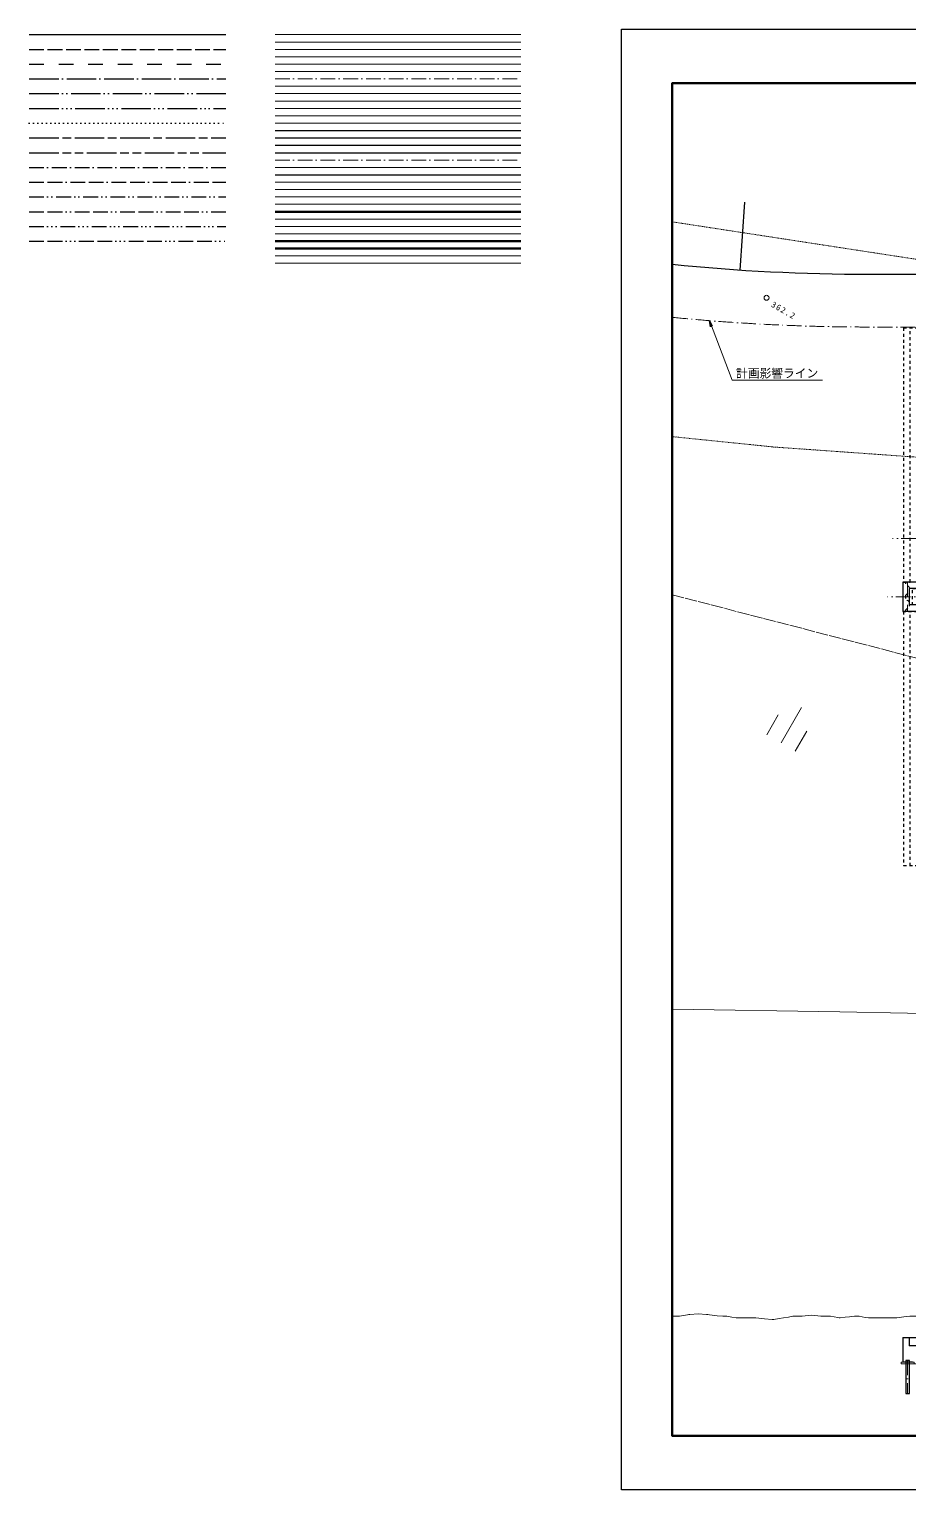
# Model space of a CAD drawing. Header units: millimetres. Extents: x 674276 to 929995, y 351572 to 521225.
# Drawn here: x 674276 to 727998, y 351572 to 440672 of the extents above; entities that cross this region are included whole.
import ezdxf
from ezdxf.enums import TextEntityAlignment as Align

# ---------------------------------------------------------------- set-up
doc = ezdxf.new("R2010")
doc.units = ezdxf.units.MM
doc.header["$LTSCALE"] = 150
for name, pattern in [('56301', [0.5, 0.25, -0.25]), ('57103', [5.5, 5, -0.5]), ('SXF_一点二短鎖線', [16.75, 6, -1.5, 6, -1.5, 0.25, -1.5]), ('SXF_一点短鎖線', [9.25, 6, -1.5, 0.25, -1.5]), ('SXF_一点鎖線', [18.5, 12, -1.5, 3.5, -1.5]), ('SXF_一点長鎖線', [15.25, 12, -1.5, 0.25, -1.5]), ('SXF_三点二短鎖線', [20.25, 6, -1.5, 6, -1.5, 0.25, -1.5, 0.25, -1.5, 0.25, -1.5]), ('SXF_三点短鎖線', [12.75, 6, -1.5, 0.25, -1.5, 0.25, -1.5, 0.25, -1.5]), ('SXF_三点長鎖線', [18.75, 12, -1.5, 0.25, -1.5, 0.25, -1.5, 0.25, -1.5]), ('SXF_二点二短鎖線', [18.5, 6, -1.5, 6, -1.5, 0.25, -1.5, 0.25, -1.5]), ('SXF_二点短鎖線', [11, 6, -1.5, 0.25, -1.5, 0.25, -1.5]), ('SXF_二点鎖線', [23.5, 12, -1.5, 3.5, -1.5, 3.5, -1.5]), ('SXF_二点長鎖線', [17, 12, -1.5, 0.25, -1.5, 0.25, -1.5]), ('SXF_点線', [1.75, 0.25, -1.5]), ('SXF_破線', [7.5, 6, -1.5]), ('SXF_跳び破線', [12, 6, -6]), ('破線1', [7.5, 6, -1.5])]:
    doc.linetypes.add(name, pattern=pattern)
doc.layers.get('Defpoints').update_dxf_attribs({"color": 153})
for name, color, linetype, lineweight in [('D-BGD', 7, 'Continuous', 13), ('D-BGD-BRG', 8, 'Continuous', 9), ('D-BGD-CRST', 7, 'Continuous', 13), ('D-BGD-ETRL', 7, 'Continuous', 13), ('D-BGD-HTXT', 7, 'Continuous', 13), ('D-BGD-TXT', 7, 'Continuous', 13), ('D-BMK', 2, 'SXF_一点短鎖線', 13), ('D-BMK-HTXT', 7, 'Continuous', 13), ('D-BMK-TXT', 7, 'Continuous', 13), ('D-BYP', 7, 'Continuous', 13), ('D-BYP-DIM', 7, 'Continuous', 13), ('D-BYP-HTXT', 7, 'Continuous', 13), ('D-BYP-STR1', 2, 'Continuous', 13), ('D-BYP-STR2', 6, 'Continuous', 25), ('D-BYP-STR3', 3, 'Continuous', 25), ('D-BYP-STR4', 6, 'Continuous', 25), ('D-BYP-STR6', 2, 'SXF_一点短鎖線', 13), ('D-BYP-STR7', 2, 'Continuous', 13), ('D-BYP-STR8', 150, 'Continuous', 25), ('D-BYP-STR9', 30, 'Continuous', 13), ('D-BYP-TXT', 7, 'Continuous', 13), ('D-DOC', 7, 'Continuous', 13), ('D-ORD', 7, 'Continuous', 13), ('D-STR', 1, 'Continuous', 50), ('D-STR-DIM', 7, 'Continuous', 13), ('D-STR-HTXT', 7, 'Continuous', 13), ('D-STR-TXT', 7, 'Continuous', 13), ('D-TTL', 2, 'Continuous', 140), ('D-TTL-FRAM', 2, 'Continuous', 50), ('D-TTL-LINE', 7, 'Continuous', 13), ('D-TTL-TXT', 7, 'Continuous', 13), ('●予備設計_LP横断', 7, 'Continuous', 13)]:
    doc.layers.add(name, color=color, linetype=linetype, lineweight=lineweight)
doc.layers.add('D-BYP-STR5', color=7, linetype='Continuous', lineweight=25, true_color=0xc00080)
doc.styles.add('MS ゴシック', font='MS Gothic.ttf')
doc.dimstyles.new('DIM-150-F', dxfattribs={"dimscale": 150, "dimtxt": 3.5, "dimasz": 2.5, "dimexe": 0, "dimexo": 2, "dimgap": 0.8, "dimtad": 1, "dimdec": 0, "dimzin": 0, "dimdsep": 46, "dimtxsty": 'MS ゴシック', "dimblk": 'OPEN', "dimcen": 0.1, "dimclrd": 256, "dimclre": 256, "dimclrt": 256, "dimaunit": 1, "dimadec": 4, "dimazin": 0, "dimtfac": 1, "dimtdec": 0, "dimtmove": 2, "dimatfit": 3, "dimldrblk": 'OPEN', "dimfxl": 1, "dimtolj": 1, "dimtzin": 0, "dimlwd": -1, "dimlwe": -1, "dimarcsym": 2})

# ---------------------------------------------------------------- blocks, each defined once
blk = doc.blocks.new('_Open')
at = {"color": 0, "linetype": 'ByBlock', "lineweight": -2}
for p, q in [((-1, 0.17), (0, 0)), ((-1, -0.17), (0, 0)), ((0, 0), (-1, 0))]:
    blk.add_line(p, q, dxfattribs=at)
blk = doc.blocks.new('M6334')
at = {"layer": '●予備設計_LP横断', "linetype": 'Continuous', "lineweight": 9}
for p, q in [((0, -1.25), (0, 1.25)), ((-1, -1.25), (-1, 0.15)), ((1, -1.25), (1, 0.15))]:
    blk.add_line(p, q, dxfattribs=at)
blk = doc.blocks.new('M7312')
at = {"layer": '●予備設計_LP横断', "linetype": 'Continuous', "lineweight": 20}
blk.add_circle((0, -0.001), 0.15, dxfattribs=at)

msp = doc.modelspace()

# ---------------------------------------------------------------- linework, layer by layer
at = {"layer": 'D-BGD'}
msp.add_line((689276.4, 440341.1), (704276.4, 440341.1), dxfattribs=at)
at = {"layer": 'D-BGD', "linetype": 'Continuous', "elevation": 363000, "flags": 128}
msp.add_lwpolyline([(713491.7, 380893.6), (723732.6, 380719.5), (731981.1, 380565.4), (739931.1, 379555), (741858.5, 379404.5), (742345, 379743.1), (742724.2, 380725.9), (743612.3, 395924), (743912.8, 401088.2), (744258.5, 409009.7), (743064.1, 426075), (742949.1, 430124.5)], dxfattribs=at)
at = {"layer": 'D-BGD', "linetype": '56301', "flags": 128}
for points in [[(739808.6, 424886.2), (713491.7, 428923.9)], [(713491.7, 415820), (719712.5, 415184.6), (722597.2, 414979.7), (740480.8, 413712.9)]]:
    msp.add_lwpolyline(points, dxfattribs=at)
at = {"layer": 'D-BGD', "linetype": '57103', "elevation": 362500, "flags": 128}
msp.add_lwpolyline([(713491.7, 406174.5), (736008.6, 400344.3), (738379.6, 399709.3), (739792.8, 399376.7), (741089.1, 399474.7), (741859.7, 400678.9)], dxfattribs=at)
at = {"layer": 'D-BGD', "linetype": 'Continuous', "lineweight": 13}
msp.add_lwpolyline([(728360.5, 362156.5), (727993.6, 362156.5), (727783.8, 362141), (727628.5, 362129.6), (727207.1, 362056.5), (726637.5, 362056.5), (726630.4, 362056.5), (726625.1, 362056.5), (726053.7, 362056.5), (725621.7, 362056.5), (725477, 362056.5), (725281.3, 362090.4), (724900.3, 362156.5), (724618.3, 362156.5), (724431.2, 362137.8), (724323.6, 362127.1), (724064.9, 362101.3), (723746.9, 362069.6), (723698.7, 362056.5), (723614.9, 362079.4), (723170.2, 362156.5), (722611.5, 362156.5), (722593.5, 362156.5), (722569.1, 362160.7), (722016.8, 362215.8), (721608.1, 362185.6), (721440.1, 362156.5), (721213, 362156.5), (720863.4, 362156.5), (720604.7, 362111.6), (720286.7, 362056.5), (720036.5, 362013.1), (719710, 361956.5), (719601.3, 361956.5), (719133.3, 362003.1), (718597.9, 362056.5), (718556.6, 362056.5), (718500.7, 362056.5), (717979.9, 362056.5), (717594.5, 362056.5), (717403.2, 362056.5), (717144.6, 362101.3), (716826.5, 362156.5), (716591.1, 362156.5), (716249.8, 362190.5), (715788.5, 362236.5), (715673.1, 362256.5), (715587.7, 362256.5), (715096.4, 362305.5), (714584.3, 362267.7), (714519.7, 362256.5), (714432.3, 362241.3), (713943, 362156.5), (713580.9, 362156.5), (713491.7, 362147.6)], dxfattribs=at)
at = {"layer": 'D-BGD-BRG'}
msp.add_line((689276.4, 439891.1), (704276.4, 439891.1), dxfattribs=at)
at = {"layer": 'D-BGD-CRST'}
msp.add_line((689276.4, 439441.1), (704276.4, 439441.1), dxfattribs=at)
at = {"layer": 'D-BGD-ETRL'}
msp.add_line((689276.4, 438991.1), (704276.4, 438991.1), dxfattribs=at)
at = {"layer": 'D-BGD-HTXT'}
msp.add_line((689276.4, 438541.1), (704276.4, 438541.1), dxfattribs=at)
at = {"layer": 'D-BGD-TXT'}
msp.add_line((689276.4, 438091.1), (704276.4, 438091.1), dxfattribs=at)
at = {"layer": 'D-BMK'}
msp.add_line((689276.4, 437641.1), (704276.4, 437641.1), dxfattribs=at)
at = {"layer": 'D-BMK', "linetype": 'SXF_一点短鎖線'}
for p, q in [((756126.4, 409598.8), (726939.6, 409598.8)), ((727867.9, 406948.8), (727867.9, 405148.8)), ((833491.7, 406048.8), (726645.3, 406048.8)), ((727867.9, 359456.5), (727867.9, 357456.5))]:
    msp.add_line(p, q, dxfattribs=at)
at = {"layer": 'D-BMK', "linetype": 'SXF_一点短鎖線', "flags": 128}
msp.add_lwpolyline([(732486.3, 422504.8), (725522.9, 422504.8, -0.0246363), (713491.7, 423098, -0.0246363)], format="xyb", dxfattribs=at)
msp.add_lwpolyline([(732486.3, 422504.8), (725522.9, 422504.8, -0.0246363), (713491.7, 423098, -0.0246363)], format="xyb", dxfattribs=at)
at = {"layer": 'D-BMK-HTXT'}
msp.add_line((689276.4, 437191.1), (704276.4, 437191.1), dxfattribs=at)
at = {"layer": 'D-BMK-TXT'}
msp.add_line((689276.4, 436741.1), (704276.4, 436741.1), dxfattribs=at)
at = {"layer": 'D-BYP'}
msp.add_line((689276.4, 436291.1), (704276.4, 436291.1), dxfattribs=at)
at = {"layer": 'D-BYP-DIM'}
msp.add_line((689276.4, 435841.1), (704276.4, 435841.1), dxfattribs=at)
at = {"layer": 'D-BYP-HTXT'}
msp.add_line((689276.4, 435391.1), (704276.4, 435391.1), dxfattribs=at)
at = {"layer": 'D-BYP-STR1'}
msp.add_line((689276.4, 434941.1), (704276.4, 434941.1), dxfattribs=at)
at = {"layer": 'D-BYP-STR2'}
for p, q in [((689276.4, 434491.1), (704276.4, 434491.1)), ((717650.7, 425965.2), (717926.2, 430124.5))]:
    msp.add_line(p, q, dxfattribs=at)
at = {"layer": 'D-BYP-STR2', "flags": 128}
msp.add_lwpolyline([(732486.3, 425704.8), (725522.9, 425704.8, -0.0253007), (713491.7, 426314, -0.0253007)], format="xyb", dxfattribs=at)
at = {"layer": 'D-BYP-STR3'}
msp.add_line((689276.4, 434041.1), (704276.4, 434041.1), dxfattribs=at)
at = {"layer": 'D-BYP-STR3', "linetype": 'SXF_跳び破線', "ltscale": 0.2}
for p, q in [((727613.4, 422448.8), (731509.9, 422448.8)), ((727613.4, 389648.8), (731509.9, 389648.8))]:
    msp.add_line(p, q, dxfattribs=at)
for points in [[(727613.4, 422448.8), (727613.4, 406948.8), (728013.4, 406948.8), (728013.4, 422448.8)], [(728013.4, 389648.8), (728013.4, 405148.8), (727613.4, 405148.8), (727613.4, 389648.8)]]:
    msp.add_lwpolyline(points, dxfattribs=at)
at = {"layer": 'D-BYP-STR4'}
for p, q in [((689276.4, 433591.1), (704276.4, 433591.1)), ((739667.9, 406948.8), (727567.9, 406948.8)), ((727567.9, 406948.8), (727567.9, 405148.8)), ((739667.9, 406548.8), (727967.9, 406548.8)), ((727967.9, 406548.8), (727967.9, 405548.8)), ((739667.9, 405548.8), (727967.9, 405548.8)), ((739667.9, 405148.8), (727567.9, 405148.8)), ((727567.9, 360856.5), (727567.9, 360356.5)), ((727567.9, 360856.5), (731513.4, 360856.5)), ((727567.9, 360356.5), (727567.9, 359356.5)), ((741067.9, 360356.5), (727967.9, 360356.5)), ((728167.9, 359356.5), (727567.9, 359356.5))]:
    msp.add_line(p, q, dxfattribs=at)
at = {"layer": 'D-BYP-STR4', "linetype": '破線1', "ltscale": 100}
msp.add_line((727967.9, 360856.5), (727967.9, 360356.5), dxfattribs=at)
at = {"layer": 'D-BYP-STR4', "linetype": 'SXF_跳び破線', "ltscale": 0.2}
msp.add_lwpolyline([(730367.9, 406548.8), (730367.9, 406948.8), (727567.9, 406948.8), (727567.9, 405148.8), (730367.9, 405148.8), (730367.9, 405548.8), (728167.9, 405548.8), (728167.9, 406548.8), (730367.9, 406548.8)], dxfattribs=at)
at = {"layer": 'D-BYP-STR4', "linetype": 'SXF_跳び破線', "lineweight": 25, "ltscale": 0.2}
for points in [[(727752.9, 406048.8), (727752.9, 406148.8), (727982.9, 406378.8), (727982.9, 406618.8), (727752.9, 406848.8), (727752.9, 406948.8)], [(727752.9, 405148.8), (727752.9, 405248.8), (727982.9, 405478.8), (727982.9, 405718.8), (727752.9, 405948.8), (727752.9, 406048.8)]]:
    msp.add_lwpolyline(points, dxfattribs=at)
at = {"layer": 'D-BYP-STR4'}
msp.add_lwpolyline([(727752.9, 359456.5), (727752.9, 357456.5), (727982.9, 357456.5), (727982.9, 359456.5)], close=True, dxfattribs=at)
at = {"layer": 'D-BYP-STR5'}
msp.add_line((689276.4, 433141.1), (704276.4, 433141.1), dxfattribs=at)
at = {"layer": 'D-BYP-STR6'}
msp.add_line((689276.4, 432691.1), (704276.4, 432691.1), dxfattribs=at)
at = {"layer": 'D-BYP-STR7'}
msp.add_line((689276.4, 432241.1), (704276.4, 432241.1), dxfattribs=at)
for points in [[(727567.9, 359356.5), (727467.9, 359356.5), (727467.9, 359256.5), (728265.9, 359256.5), (728265.9, 359356.5), (728165.9, 359356.5)], [(727467.9, 359256.5), (730467.9, 359256.5), (730467.9, 359356.5), (730367.9, 359356.5)]]:
    msp.add_lwpolyline(points, dxfattribs=at)
at = {"layer": 'D-BYP-STR8'}
msp.add_line((689276.4, 431791.1), (704276.4, 431791.1), dxfattribs=at)
at = {"layer": 'D-BYP-STR9'}
msp.add_line((689276.4, 431341.1), (704276.4, 431341.1), dxfattribs=at)
at = {"layer": 'D-BYP-TXT'}
msp.add_line((689276.4, 430891.1), (704276.4, 430891.1), dxfattribs=at)
at = {"layer": 'D-DOC'}
msp.add_line((689276.4, 430441.1), (704276.4, 430441.1), dxfattribs=at)
at = {"layer": 'D-ORD'}
msp.add_line((689276.4, 429991.1), (704276.4, 429991.1), dxfattribs=at)
at = {"layer": 'D-STR'}
msp.add_line((689276.4, 429541.1), (704276.4, 429541.1), dxfattribs=at)
at = {"layer": 'D-STR-DIM'}
msp.add_line((689276.4, 429091.1), (704276.4, 429091.1), dxfattribs=at)
at = {"layer": 'D-STR-HTXT'}
for p, q in [((689276.4, 428641.1), (704276.4, 428641.1)), ((717164.2, 419261.7), (722663.8, 419261.7))]:
    msp.add_line(p, q, dxfattribs=at)
at = {"layer": 'D-STR-TXT'}
msp.add_line((689276.4, 428191.1), (704276.4, 428191.1), dxfattribs=at)
at = {"layer": 'D-TTL'}
msp.add_line((689276.4, 427741.1), (704276.4, 427741.1), dxfattribs=at)
msp.add_lwpolyline([(833491.7, 437372.5), (833491.7, 354872.5), (713491.7, 354872.5), (713491.7, 437372.5)], close=True, dxfattribs=at)
at = {"layer": 'D-TTL-FRAM'}
msp.add_line((689276.4, 427291.1), (704276.4, 427291.1), dxfattribs=at)
at = {"layer": 'D-TTL-LINE'}
msp.add_line((689276.4, 426841.1), (704276.4, 426841.1), dxfattribs=at)
at = {"layer": 'D-TTL-TXT'}
msp.add_line((689276.4, 426391.1), (704276.4, 426391.1), dxfattribs=at)
at = {"layer": 'Defpoints', "color": 1, "linetype": 'Continuous'}
msp.add_line((674276.4, 440341.1), (686276.4, 440341.1), dxfattribs=at)
at = {"layer": 'Defpoints', "color": 2, "linetype": 'SXF_破線'}
msp.add_line((674276.4, 439441.1), (686276.4, 439441.1), dxfattribs=at)
at = {"layer": 'Defpoints', "color": 3, "linetype": 'SXF_跳び破線'}
msp.add_line((674276.4, 438541.1), (686276.4, 438541.1), dxfattribs=at)
at = {"layer": 'Defpoints', "color": 4, "linetype": 'SXF_一点長鎖線'}
msp.add_line((674276.4, 437641.1), (686276.4, 437641.1), dxfattribs=at)
at = {"layer": 'Defpoints', "color": 5, "linetype": 'SXF_二点長鎖線'}
msp.add_line((674276.4, 436741.1), (686276.4, 436741.1), dxfattribs=at)
at = {"layer": 'Defpoints', "color": 6, "linetype": 'SXF_三点長鎖線'}
msp.add_line((674276.4, 435841.1), (686276.4, 435841.1), dxfattribs=at)
at = {"layer": 'Defpoints', "color": 7, "linetype": 'SXF_点線'}
msp.add_line((674276.4, 434941.1), (686276.4, 434941.1), dxfattribs=at)
at = {"layer": 'Defpoints', "color": 222, "linetype": 'SXF_一点鎖線', "true_color": 0xc00080}
msp.add_line((674276.4, 434041.1), (686276.4, 434041.1), dxfattribs=at)
at = {"layer": 'Defpoints', "color": 23, "linetype": 'SXF_二点鎖線', "true_color": 0xc08040}
msp.add_line((674276.4, 433141.1), (686276.4, 433141.1), dxfattribs=at)
at = {"layer": 'Defpoints', "color": 30, "linetype": 'SXF_一点短鎖線'}
msp.add_line((674276.4, 432241.1), (686276.4, 432241.1), dxfattribs=at)
at = {"layer": 'Defpoints', "color": 83, "linetype": 'SXF_一点二短鎖線', "true_color": 0x80c080}
msp.add_line((674276.4, 431341.1), (686276.4, 431341.1), dxfattribs=at)
at = {"layer": 'Defpoints', "color": 150, "linetype": 'SXF_二点短鎖線'}
msp.add_line((674276.4, 430441.1), (686276.4, 430441.1), dxfattribs=at)
at = {"layer": 'Defpoints', "color": 171, "linetype": 'SXF_二点二短鎖線', "true_color": 0x8040ff}
msp.add_line((674276.4, 429541.1), (686276.4, 429541.1), dxfattribs=at)
at = {"layer": 'Defpoints', "color": 9, "linetype": 'SXF_三点短鎖線'}
msp.add_line((674276.4, 428641.1), (686276.4, 428641.1), dxfattribs=at)
at = {"layer": 'Defpoints', "color": 8, "linetype": 'SXF_三点二短鎖線'}
msp.add_line((674276.4, 427741.1), (686276.4, 427741.1), dxfattribs=at)
at = {"layer": 'Defpoints', "color": 1}
msp.add_lwpolyline([(710416.7, 351572.5), (710416.7, 440672.5), (836566.7, 440672.5), (836566.7, 351572.5)], close=True, dxfattribs=at)

# ---------------------------------------------------------------- block references
at = {"layer": 'D-BGD', "linetype": 'Continuous', "lineweight": 20, "xscale": 1000, "yscale": 1000, "zscale": 1000, "rotation": 330.109124671979}
msp.add_blockref('M7312', (719261, 424289.8, 362164), dxfattribs=at)
at = {"layer": 'D-BGD', "linetype": 'Continuous', "lineweight": 9, "xscale": 1000, "yscale": 1000, "zscale": 1000, "rotation": 330.109124671979}
msp.add_blockref('M6334', (720770, 398214.1), dxfattribs=at)

# ---------------------------------------------------------------- texts
at = {"layer": 'D-BGD', "linetype": 'Continuous', "insert": (719504, 423762.1, 362164), "char_height": 375, "attachment_point": 7, "rotation": 330.109125, "line_spacing_factor": 0.722892, "style": 'MS ゴシック'}
msp.add_mtext('\\T1.284;362.2', dxfattribs=at)
at = {"layer": 'D-STR-TXT', "style": 'MS ゴシック'}
msp.add_text('計画影響ライン', height=525, dxfattribs=at).set_placement((719905.2, 419261.7), align=Align.BOTTOM_CENTER)

# ---------------------------------------------------------------- leaders
at = {"layer": 'D-STR-HTXT'}
msp.add_leader([(715772.5, 422894.1), (717164.2, 419261.7)], dimstyle='DIM-150-F', override={"dimfxl": 0, "dimarcsym": 2}, dxfattribs=at)

doc.saveas('drawing.dxf')
